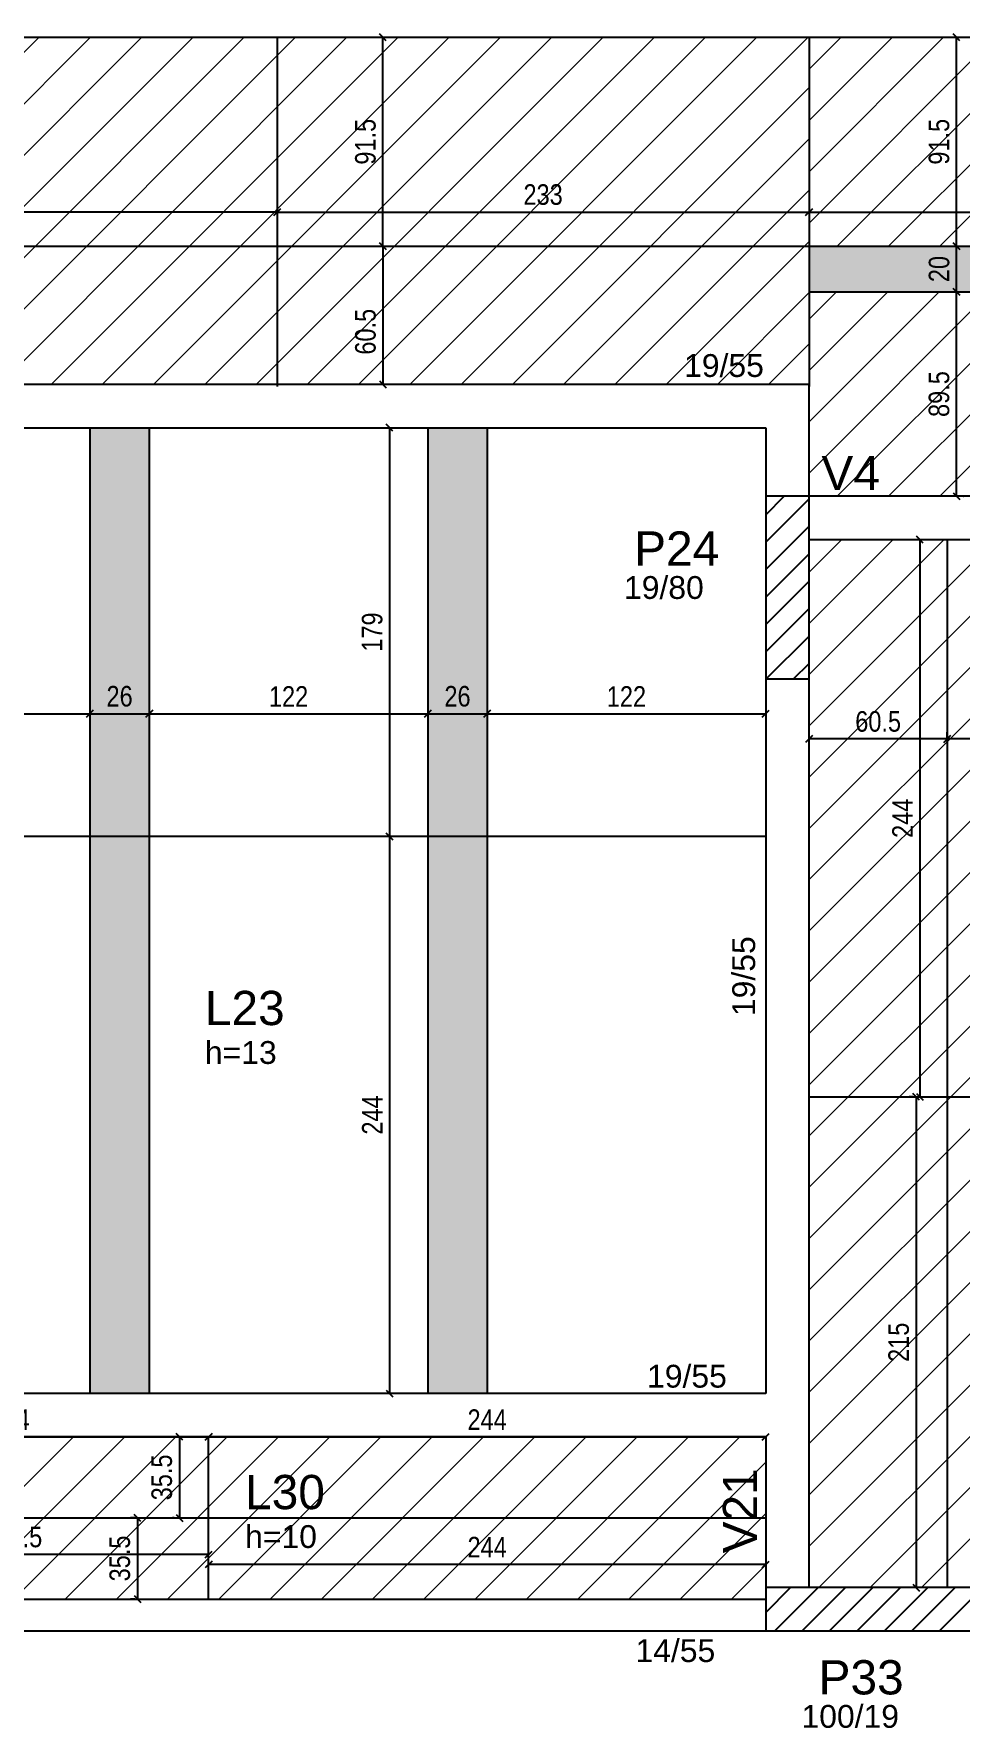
# Model space of a CAD drawing. Header units: millimetres. Extents: x 3565 to 7170, y 1537 to 2867.
# Drawn here: x 5917 to 6323, y 1539 to 2281 of the extents above; entities that cross this region are included whole.
import ezdxf

# ---------------------------------------------------------------- set-up
doc = ezdxf.new("R2010")
doc.units = ezdxf.units.MM
for name, color, linetype in [('3', 3, 'Continuous'), ('4', 4, 'Continuous'), ('7', 7, 'Continuous'), ('9', 9, 'Continuous'), ('Painéis', 200, 'Continuous')]:
    doc.layers.add(name, color=color, linetype=linetype)
doc.layers.add('Hachura', color=251, linetype='Continuous', lineweight=9)
doc.layers.add('REAPROVEITAMENTO', color=251, linetype='Continuous', lineweight=9)
doc.styles.add('COTA TECNICA-50', font='techl___.ttf', dxfattribs={"height": 9})
doc.styles.get("Standard").update_dxf_attribs({"font": 'arial.ttf'})
doc.dimstyles.new('COTA PAINEL-50', dxfattribs={"dimtxt": 9, "dimasz": 3, "dimexe": 3, "dimexo": 3, "dimgap": 3, "dimtad": 1, "dimdec": 1, "dimzin": 12, "dimdsep": 46, "dimtxsty": 'COTA TECNICA-50', "dimblk1": 'OBLIQUE', "dimblk2": 'OBLIQUE', "dimsah": 1, "dimcen": 0.9, "dimclrd": 4, "dimclre": 4, "dimclrt": 240, "dimadec": 1, "dimazin": 3, "dimtfac": 1, "dimtdec": 1, "dimtmove": 0, "dimatfit": 3, "dimfxl": 1, "dimtolj": 1, "dimtzin": 12, "dimarcsym": 0})

# ---------------------------------------------------------------- blocks, each defined once
blk = doc.blocks.new('_Oblique')
at = {"color": 0, "linetype": 'ByBlock', "lineweight": -2}
blk.add_line((-0.5, -0.5), (0.5, 0.5), dxfattribs=at)
blk = doc.blocks.new('*D626')
at = {"layer": 'Defpoints', "color": 0, "transparency": 16777216}
for p in [(6317.04, 1972.68), (6317.04, 1968.54), (6385.54, 1973.52)]:
    blk.add_point(p, dxfattribs=at)
at = {"layer": 'Painéis', "color": 4, "lineweight": -2, "transparency": 16777216}
for p, q in [((6317.04, 1971.54), (6317.04, 1975.68)), ((6385.54, 1972.68), (6317.04, 1972.68)), ((6385.54, 1970.52), (6385.54, 1969.68))]:
    blk.add_line(p, q, dxfattribs=at)
at = {"layer": 'Painéis', "color": 4, "lineweight": -2, "transparency": 16777216, "xscale": 3, "yscale": 3, "zscale": 3, "rotation": 180}
blk.add_blockref('_Oblique', (6317.04, 1972.68), dxfattribs=at)
at = {"layer": 'Painéis', "color": 4, "lineweight": -2, "transparency": 16777216, "xscale": 3, "yscale": 3, "zscale": 3}
blk.add_blockref('_Oblique', (6385.54, 1972.68), dxfattribs=at)
at = {"layer": 'Painéis', "color": 240, "transparency": 16777216, "insert": (6351.29, 1980.3), "char_height": 9, "attachment_point": 5, "style": 'COTA TECNICA-50'}
blk.add_mtext('\\A1;68.5', dxfattribs=at)
blk = doc.blocks.new('*D450')
at = {"layer": 'Defpoints', "color": 0, "transparency": 16777216}
for p in [(6256.54, 1972.68), (6256.54, 1972.68), (6317.04, 1972.68)]:
    blk.add_point(p, dxfattribs=at)
at = {"layer": 'Painéis', "color": 4, "lineweight": -2, "transparency": 16777216}
blk.add_line((6317.04, 1972.68), (6256.54, 1972.68), dxfattribs=at)
at = {"layer": 'Painéis', "color": 4, "lineweight": -2, "transparency": 16777216, "xscale": 3, "yscale": 3, "zscale": 3, "rotation": 180}
blk.add_blockref('_Oblique', (6256.54, 1972.68), dxfattribs=at)
at = {"layer": 'Painéis', "color": 4, "lineweight": -2, "transparency": 16777216, "xscale": 3, "yscale": 3, "zscale": 3}
blk.add_blockref('_Oblique', (6317.04, 1972.68), dxfattribs=at)
at = {"layer": 'Painéis', "color": 240, "transparency": 16777216, "insert": (6286.79, 1980.28), "char_height": 9, "attachment_point": 5, "style": 'COTA TECNICA-50'}
blk.add_mtext('\\A1;60.5', dxfattribs=at)
blk = doc.blocks.new('*D627')
at = {"layer": 'Defpoints', "color": 0, "transparency": 16777216}
for p in [(6305.03, 2059.92), (6305.03, 1815.92), (6305.03, 1815.92)]:
    blk.add_point(p, dxfattribs=at)
at = {"layer": 'Painéis', "color": 4, "lineweight": -2, "transparency": 16777216}
blk.add_line((6305.03, 2059.92), (6305.03, 1815.92), dxfattribs=at)
at = {"layer": 'Painéis', "color": 4, "lineweight": -2, "transparency": 16777216, "xscale": 3, "yscale": 3, "zscale": 3}
for p, rotation in [((6305.03, 2059.92), 90), ((6305.03, 1815.92), 270)]:
    blk.add_blockref('_Oblique', p, dxfattribs=dict(at, rotation=rotation))
at = {"layer": 'Painéis', "color": 240, "transparency": 16777216, "insert": (6297.46, 1937.92), "char_height": 9, "attachment_point": 5, "rotation": 90, "style": 'COTA TECNICA-50'}
blk.add_mtext('\\A1;244', dxfattribs=at)
blk = doc.blocks.new('*D451')
at = {"layer": 'Defpoints', "color": 0, "transparency": 16777216}
for p in [(6305.03, 1815.92), (6303.41, 1600.92), (6303.41, 1600.92)]:
    blk.add_point(p, dxfattribs=at)
at = {"layer": 'Painéis', "color": 4, "lineweight": -2, "transparency": 16777216}
for p, q in [((6302.03, 1815.92), (6300.41, 1815.92)), ((6303.41, 1815.92), (6303.41, 1600.92))]:
    blk.add_line(p, q, dxfattribs=at)
at = {"layer": 'Painéis', "color": 4, "lineweight": -2, "transparency": 16777216, "xscale": 3, "yscale": 3, "zscale": 3}
for p, rotation in [((6303.41, 1815.92), 90), ((6303.41, 1600.92), 270)]:
    blk.add_blockref('_Oblique', p, dxfattribs=dict(at, rotation=rotation))
at = {"layer": 'Painéis', "color": 240, "transparency": 16777216, "insert": (6295.81, 1708.42), "char_height": 9, "attachment_point": 5, "rotation": 90, "style": 'COTA TECNICA-50'}
blk.add_mtext('\\A1;215', dxfattribs=at)
blk = doc.blocks.new('*D453')
at = {"layer": 'Defpoints', "color": 0, "transparency": 16777216}
for p in [(6069.87, 2279.98), (6069.87, 2279.98), (6069.87, 2188.48)]:
    blk.add_point(p, dxfattribs=at)
at = {"layer": 'Painéis', "color": 4, "lineweight": -2, "transparency": 16777216}
blk.add_line((6069.87, 2188.48), (6069.87, 2279.98), dxfattribs=at)
at = {"layer": 'Painéis', "color": 4, "lineweight": -2, "transparency": 16777216, "xscale": 3, "yscale": 3, "zscale": 3}
for p, rotation in [((6069.87, 2279.98), 90), ((6069.87, 2188.48), 270)]:
    blk.add_blockref('_Oblique', p, dxfattribs=dict(at, rotation=rotation))
at = {"layer": 'Painéis', "color": 240, "transparency": 16777216, "insert": (6062.25, 2234.23), "char_height": 9, "attachment_point": 5, "rotation": 90, "style": 'COTA TECNICA-50'}
blk.add_mtext('\\A1;91.5', dxfattribs=at)
blk = doc.blocks.new('*D454')
at = {"layer": 'Defpoints', "color": 0, "transparency": 16777216}
for p in [(5779.54, 2203.36), (5779.54, 2203.36), (6023.54, 2203.36)]:
    blk.add_point(p, dxfattribs=at)
at = {"layer": 'Painéis', "color": 4, "lineweight": -2, "transparency": 16777216}
blk.add_line((6023.54, 2203.36), (5779.54, 2203.36), dxfattribs=at)
at = {"layer": 'Painéis', "color": 4, "lineweight": -2, "transparency": 16777216, "xscale": 3, "yscale": 3, "zscale": 3, "rotation": 180}
blk.add_blockref('_Oblique', (5779.54, 2203.36), dxfattribs=at)
at = {"layer": 'Painéis', "color": 4, "lineweight": -2, "transparency": 16777216, "xscale": 3, "yscale": 3, "zscale": 3}
blk.add_blockref('_Oblique', (6023.54, 2203.36), dxfattribs=at)
at = {"layer": 'Painéis', "color": 240, "transparency": 16777216, "insert": (5901.54, 2210.92), "char_height": 9, "attachment_point": 5, "style": 'COTA TECNICA-50'}
blk.add_mtext('\\A1;244', dxfattribs=at)
blk = doc.blocks.new('*D456')
at = {"layer": 'Defpoints', "color": 0, "transparency": 16777216}
for p in [(6023.54, 2203.36), (6256.54, 2203.36), (6256.54, 2203.36)]:
    blk.add_point(p, dxfattribs=at)
at = {"layer": 'Painéis', "color": 4, "lineweight": -2, "transparency": 16777216}
blk.add_line((6023.54, 2203.36), (6256.54, 2203.36), dxfattribs=at)
at = {"layer": 'Painéis', "color": 4, "lineweight": -2, "transparency": 16777216, "xscale": 3, "yscale": 3, "zscale": 3, "rotation": 180}
blk.add_blockref('_Oblique', (6023.54, 2203.36), dxfattribs=at)
at = {"layer": 'Painéis', "color": 4, "lineweight": -2, "transparency": 16777216, "xscale": 3, "yscale": 3, "zscale": 3}
blk.add_blockref('_Oblique', (6256.54, 2203.36), dxfattribs=at)
at = {"layer": 'Painéis', "color": 240, "transparency": 16777216, "insert": (6140.04, 2211.05), "char_height": 9, "attachment_point": 5, "style": 'COTA TECNICA-50'}
blk.add_mtext('\\A1;233', dxfattribs=at)
blk = doc.blocks.new('*D457')
at = {"layer": 'Defpoints', "color": 0, "transparency": 16777216}
for p in [(6069.87, 2188.48), (6069.87, 2127.98), (6069.87, 2127.98)]:
    blk.add_point(p, dxfattribs=at)
at = {"layer": 'Painéis', "color": 4, "lineweight": -2, "transparency": 16777216}
blk.add_line((6069.87, 2188.48), (6069.87, 2127.98), dxfattribs=at)
at = {"layer": 'Painéis', "color": 4, "lineweight": -2, "transparency": 16777216, "xscale": 3, "yscale": 3, "zscale": 3}
for p, rotation in [((6069.87, 2188.48), 90), ((6069.87, 2127.98), 270)]:
    blk.add_blockref('_Oblique', p, dxfattribs=dict(at, rotation=rotation))
at = {"layer": 'Painéis', "color": 240, "transparency": 16777216, "insert": (6062.27, 2151.02), "char_height": 9, "attachment_point": 5, "rotation": 90, "style": 'COTA TECNICA-50'}
blk.add_mtext('\\A1;60.5', dxfattribs=at)
blk = doc.blocks.new('*D631')
at = {"layer": 'Defpoints', "color": 0, "transparency": 16777216}
for p in [(6321.04, 2168.48), (6321.1, 2168.48), (6321.04, 2078.98)]:
    blk.add_point(p, dxfattribs=at)
at = {"layer": 'Painéis', "color": 4, "lineweight": -2, "transparency": 16777216}
for p, q in [((6321.1, 2078.98), (6321.1, 2168.48)), ((6324.04, 2168.48), (6324.1, 2168.48)), ((6324.04, 2078.98), (6324.1, 2078.98))]:
    blk.add_line(p, q, dxfattribs=at)
at = {"layer": 'Painéis', "color": 4, "lineweight": -2, "transparency": 16777216, "xscale": 3, "yscale": 3, "zscale": 3}
for p, rotation in [((6321.1, 2168.48), 90), ((6321.1, 2078.98), 270)]:
    blk.add_blockref('_Oblique', p, dxfattribs=dict(at, rotation=rotation))
at = {"layer": 'Painéis', "color": 240, "transparency": 16777216, "insert": (6313.48, 2123.73), "char_height": 9, "attachment_point": 5, "rotation": 90, "style": 'COTA TECNICA-50'}
blk.add_mtext('\\A1;89.5', dxfattribs=at)
blk = doc.blocks.new('*D632')
at = {"layer": 'Defpoints', "color": 0, "transparency": 16777216}
for p in [(6321.1, 2188.48), (6321.1, 2188.48), (6321.1, 2168.48)]:
    blk.add_point(p, dxfattribs=at)
at = {"layer": 'Painéis', "color": 4, "lineweight": -2, "transparency": 16777216}
blk.add_line((6321.1, 2168.48), (6321.1, 2188.48), dxfattribs=at)
at = {"layer": 'Painéis', "color": 4, "lineweight": -2, "transparency": 16777216, "xscale": 3, "yscale": 3, "zscale": 3}
for p, rotation in [((6321.1, 2188.48), 90), ((6321.1, 2168.48), 270)]:
    blk.add_blockref('_Oblique', p, dxfattribs=dict(at, rotation=rotation))
at = {"layer": 'Painéis', "color": 240, "transparency": 16777216, "insert": (6313.51, 2178.48), "char_height": 9, "attachment_point": 5, "rotation": 90, "style": 'COTA TECNICA-50'}
blk.add_mtext('\\A1;20', dxfattribs=at)
blk = doc.blocks.new('*D469')
at = {"layer": 'Defpoints', "color": 0, "transparency": 16777216}
for p in [(6321.1, 2279.98), (6321.1, 2279.98), (6321.1, 2188.48)]:
    blk.add_point(p, dxfattribs=at)
at = {"layer": 'Painéis', "color": 4, "lineweight": -2, "transparency": 16777216}
blk.add_line((6321.1, 2188.48), (6321.1, 2279.98), dxfattribs=at)
at = {"layer": 'Painéis', "color": 4, "lineweight": -2, "transparency": 16777216, "xscale": 3, "yscale": 3, "zscale": 3}
for p, rotation in [((6321.1, 2279.98), 90), ((6321.1, 2188.48), 270)]:
    blk.add_blockref('_Oblique', p, dxfattribs=dict(at, rotation=rotation))
at = {"layer": 'Painéis', "color": 240, "transparency": 16777216, "insert": (6313.48, 2234.23), "char_height": 9, "attachment_point": 5, "rotation": 90, "style": 'COTA TECNICA-50'}
blk.add_mtext('\\A1;91.5', dxfattribs=at)
blk = doc.blocks.new('*D633')
at = {"layer": 'Defpoints', "color": 0, "transparency": 16777216}
for p in [(6256.54, 2203.36), (6500.54, 2203.36), (6500.54, 2203.36)]:
    blk.add_point(p, dxfattribs=at)
at = {"layer": 'Painéis', "color": 4, "lineweight": -2, "transparency": 16777216}
blk.add_line((6256.54, 2203.36), (6500.54, 2203.36), dxfattribs=at)
at = {"layer": 'Painéis', "color": 4, "lineweight": -2, "transparency": 16777216, "xscale": 3, "yscale": 3, "zscale": 3, "rotation": 180}
blk.add_blockref('_Oblique', (6256.54, 2203.36), dxfattribs=at)
at = {"layer": 'Painéis', "color": 4, "lineweight": -2, "transparency": 16777216, "xscale": 3, "yscale": 3, "zscale": 3}
blk.add_blockref('_Oblique', (6500.54, 2203.36), dxfattribs=at)
at = {"layer": 'Painéis', "color": 240, "transparency": 16777216, "insert": (6378.54, 2210.92), "char_height": 9, "attachment_point": 5, "style": 'COTA TECNICA-50'}
blk.add_mtext('\\A1;244', dxfattribs=at)
blk = doc.blocks.new('*D557')
at = {"layer": 'Defpoints', "color": 0, "transparency": 16777216}
for p in [(5819.54, 1983.73), (5941.55, 1983.73), (5941.55, 1983.73)]:
    blk.add_point(p, dxfattribs=at)
at = {"layer": 'Painéis', "color": 4, "lineweight": -2, "transparency": 16777216}
blk.add_line((5819.54, 1983.73), (5941.55, 1983.73), dxfattribs=at)
at = {"layer": 'Painéis', "color": 4, "lineweight": -2, "transparency": 16777216, "xscale": 3, "yscale": 3, "zscale": 3, "rotation": 180}
blk.add_blockref('_Oblique', (5819.54, 1983.73), dxfattribs=at)
at = {"layer": 'Painéis', "color": 4, "lineweight": -2, "transparency": 16777216, "xscale": 3, "yscale": 3, "zscale": 3}
blk.add_blockref('_Oblique', (5941.55, 1983.73), dxfattribs=at)
at = {"layer": 'Painéis', "color": 240, "transparency": 16777216, "insert": (5880.54, 1991.28), "char_height": 9, "attachment_point": 5, "style": 'COTA TECNICA-50'}
blk.add_mtext('\\A1;122', dxfattribs=at)
blk = doc.blocks.new('*D558')
at = {"layer": 'Defpoints', "color": 0, "transparency": 16777216}
for p in [(5941.55, 1983.73), (5967.55, 1983.73), (5967.55, 1983.73)]:
    blk.add_point(p, dxfattribs=at)
at = {"layer": 'Painéis', "color": 4, "lineweight": -2, "transparency": 16777216}
blk.add_line((5941.55, 1983.73), (5967.55, 1983.73), dxfattribs=at)
at = {"layer": 'Painéis', "color": 4, "lineweight": -2, "transparency": 16777216, "xscale": 3, "yscale": 3, "zscale": 3, "rotation": 180}
blk.add_blockref('_Oblique', (5941.55, 1983.73), dxfattribs=at)
at = {"layer": 'Painéis', "color": 4, "lineweight": -2, "transparency": 16777216, "xscale": 3, "yscale": 3, "zscale": 3}
blk.add_blockref('_Oblique', (5967.55, 1983.73), dxfattribs=at)
at = {"layer": 'Painéis', "color": 240, "transparency": 16777216, "insert": (5954.55, 1991.32), "char_height": 9, "attachment_point": 5, "style": 'COTA TECNICA-50'}
blk.add_mtext('\\A1;26', dxfattribs=at)
blk = doc.blocks.new('*D559')
at = {"layer": 'Defpoints', "color": 0, "transparency": 16777216}
for p in [(5967.55, 1983.73), (6089.55, 1983.73), (6089.55, 1983.73)]:
    blk.add_point(p, dxfattribs=at)
at = {"layer": 'Painéis', "color": 4, "lineweight": -2, "transparency": 16777216}
blk.add_line((5967.55, 1983.73), (6089.55, 1983.73), dxfattribs=at)
at = {"layer": 'Painéis', "color": 4, "lineweight": -2, "transparency": 16777216, "xscale": 3, "yscale": 3, "zscale": 3, "rotation": 180}
blk.add_blockref('_Oblique', (5967.55, 1983.73), dxfattribs=at)
at = {"layer": 'Painéis', "color": 4, "lineweight": -2, "transparency": 16777216, "xscale": 3, "yscale": 3, "zscale": 3}
blk.add_blockref('_Oblique', (6089.55, 1983.73), dxfattribs=at)
at = {"layer": 'Painéis', "color": 240, "transparency": 16777216, "insert": (6028.55, 1991.28), "char_height": 9, "attachment_point": 5, "style": 'COTA TECNICA-50'}
blk.add_mtext('\\A1;122', dxfattribs=at)
blk = doc.blocks.new('*D560')
at = {"layer": 'Defpoints', "color": 0, "transparency": 16777216}
for p in [(6089.55, 1983.73), (6115.55, 1983.73), (6115.55, 1983.73)]:
    blk.add_point(p, dxfattribs=at)
at = {"layer": 'Painéis', "color": 4, "lineweight": -2, "transparency": 16777216}
blk.add_line((6089.55, 1983.73), (6115.55, 1983.73), dxfattribs=at)
at = {"layer": 'Painéis', "color": 4, "lineweight": -2, "transparency": 16777216, "xscale": 3, "yscale": 3, "zscale": 3, "rotation": 180}
blk.add_blockref('_Oblique', (6089.55, 1983.73), dxfattribs=at)
at = {"layer": 'Painéis', "color": 4, "lineweight": -2, "transparency": 16777216, "xscale": 3, "yscale": 3, "zscale": 3}
blk.add_blockref('_Oblique', (6115.55, 1983.73), dxfattribs=at)
at = {"layer": 'Painéis', "color": 240, "transparency": 16777216, "insert": (6102.55, 1991.32), "char_height": 9, "attachment_point": 5, "style": 'COTA TECNICA-50'}
blk.add_mtext('\\A1;26', dxfattribs=at)
blk = doc.blocks.new('*D561')
at = {"layer": 'Defpoints', "color": 0, "transparency": 16777216}
for p in [(6115.55, 1983.73), (6237.54, 1983.73), (6237.54, 1983.73)]:
    blk.add_point(p, dxfattribs=at)
at = {"layer": 'Painéis', "color": 4, "lineweight": -2, "transparency": 16777216}
blk.add_line((6115.55, 1983.73), (6237.54, 1983.73), dxfattribs=at)
at = {"layer": 'Painéis', "color": 4, "lineweight": -2, "transparency": 16777216, "xscale": 3, "yscale": 3, "zscale": 3, "rotation": 180}
blk.add_blockref('_Oblique', (6115.55, 1983.73), dxfattribs=at)
at = {"layer": 'Painéis', "color": 4, "lineweight": -2, "transparency": 16777216, "xscale": 3, "yscale": 3, "zscale": 3}
blk.add_blockref('_Oblique', (6237.54, 1983.73), dxfattribs=at)
at = {"layer": 'Painéis', "color": 240, "transparency": 16777216, "insert": (6176.54, 1991.28), "char_height": 9, "attachment_point": 5, "style": 'COTA TECNICA-50'}
blk.add_mtext('\\A1;122', dxfattribs=at)
blk = doc.blocks.new('*D562')
at = {"layer": 'Defpoints', "color": 0, "transparency": 16777216}
for p in [(6072.8, 2108.98), (6072.8, 1929.98), (6072.8, 1929.98)]:
    blk.add_point(p, dxfattribs=at)
at = {"layer": 'Painéis', "color": 4, "lineweight": -2, "transparency": 16777216}
blk.add_line((6072.8, 2108.98), (6072.8, 1929.98), dxfattribs=at)
at = {"layer": 'Painéis', "color": 4, "lineweight": -2, "transparency": 16777216, "xscale": 3, "yscale": 3, "zscale": 3}
for p, rotation in [((6072.8, 2108.98), 90), ((6072.8, 1929.98), 270)]:
    blk.add_blockref('_Oblique', p, dxfattribs=dict(at, rotation=rotation))
at = {"layer": 'Painéis', "color": 240, "transparency": 16777216, "insert": (6065.21, 2019.48), "char_height": 9, "attachment_point": 5, "rotation": 90, "style": 'COTA TECNICA-50'}
blk.add_mtext('\\A1;179', dxfattribs=at)
blk = doc.blocks.new('*D563')
at = {"layer": 'Defpoints', "color": 0, "transparency": 16777216}
for p in [(6072.8, 1929.98), (6072.8, 1685.98), (6072.8, 1685.98)]:
    blk.add_point(p, dxfattribs=at)
at = {"layer": 'Painéis', "color": 4, "lineweight": -2, "transparency": 16777216}
blk.add_line((6072.8, 1929.98), (6072.8, 1685.98), dxfattribs=at)
at = {"layer": 'Painéis', "color": 4, "lineweight": -2, "transparency": 16777216, "xscale": 3, "yscale": 3, "zscale": 3}
for p, rotation in [((6072.8, 1929.98), 90), ((6072.8, 1685.98), 270)]:
    blk.add_blockref('_Oblique', p, dxfattribs=dict(at, rotation=rotation))
at = {"layer": 'Painéis', "color": 240, "transparency": 16777216, "insert": (6065.23, 1807.98), "char_height": 9, "attachment_point": 5, "rotation": 90, "style": 'COTA TECNICA-50'}
blk.add_mtext('\\A1;244', dxfattribs=at)
blk = doc.blocks.new('*D620')
at = {"layer": 'Defpoints', "color": 0, "transparency": 16777216}
for p in [(5993.54, 1611.13), (5993.54, 1611.13), (6237.54, 1611.13)]:
    blk.add_point(p, dxfattribs=at)
at = {"layer": 'Painéis', "color": 4, "lineweight": -2, "transparency": 16777216}
blk.add_line((6237.54, 1611.13), (5993.54, 1611.13), dxfattribs=at)
at = {"layer": 'Painéis', "color": 4, "lineweight": -2, "transparency": 16777216, "xscale": 3, "yscale": 3, "zscale": 3, "rotation": 180}
blk.add_blockref('_Oblique', (5993.54, 1611.13), dxfattribs=at)
at = {"layer": 'Painéis', "color": 4, "lineweight": -2, "transparency": 16777216, "xscale": 3, "yscale": 3, "zscale": 3}
blk.add_blockref('_Oblique', (6237.54, 1611.13), dxfattribs=at)
at = {"layer": 'Painéis', "color": 240, "transparency": 16777216, "insert": (6115.54, 1618.7), "char_height": 9, "attachment_point": 5, "style": 'COTA TECNICA-50'}
blk.add_mtext('\\A1;244', dxfattribs=at)
blk = doc.blocks.new('*D621')
at = {"layer": 'Defpoints', "color": 0, "transparency": 16777216}
for p in [(5822.04, 1615.5), (5822.04, 1615.5), (5993.54, 1615.5)]:
    blk.add_point(p, dxfattribs=at)
at = {"layer": 'Painéis', "color": 4, "lineweight": -2, "transparency": 16777216}
blk.add_line((5993.54, 1615.5), (5822.04, 1615.5), dxfattribs=at)
at = {"layer": 'Painéis', "color": 4, "lineweight": -2, "transparency": 16777216, "xscale": 3, "yscale": 3, "zscale": 3, "rotation": 180}
blk.add_blockref('_Oblique', (5822.04, 1615.5), dxfattribs=at)
at = {"layer": 'Painéis', "color": 4, "lineweight": -2, "transparency": 16777216, "xscale": 3, "yscale": 3, "zscale": 3}
blk.add_blockref('_Oblique', (5993.54, 1615.5), dxfattribs=at)
at = {"layer": 'Painéis', "color": 240, "transparency": 16777216, "insert": (5907.79, 1623.09), "char_height": 9, "attachment_point": 5, "style": 'COTA TECNICA-50'}
blk.add_mtext('\\A1;171.5', dxfattribs=at)
blk = doc.blocks.new('*D622')
at = {"layer": 'Defpoints', "color": 0, "transparency": 16777216}
for p in [(5981.51, 1666.98), (5980.76, 1631.48), (5981.51, 1631.48)]:
    blk.add_point(p, dxfattribs=at)
at = {"layer": 'Painéis', "color": 4, "lineweight": -2, "transparency": 16777216}
for p, q in [((5978.51, 1666.98), (5977.76, 1666.98)), ((5980.76, 1666.98), (5980.76, 1631.48)), ((5978.51, 1631.48), (5977.76, 1631.48))]:
    blk.add_line(p, q, dxfattribs=at)
at = {"layer": 'Painéis', "color": 4, "lineweight": -2, "transparency": 16777216, "xscale": 3, "yscale": 3, "zscale": 3}
for p, rotation in [((5980.76, 1666.98), 90), ((5980.76, 1631.48), 270)]:
    blk.add_blockref('_Oblique', p, dxfattribs=dict(at, rotation=rotation))
at = {"layer": 'Painéis', "color": 240, "transparency": 16777216, "insert": (5973.06, 1649.23), "char_height": 9, "attachment_point": 5, "rotation": 90, "style": 'COTA TECNICA-50'}
blk.add_mtext('\\A1;35.5', dxfattribs=at)
blk = doc.blocks.new('*D623')
at = {"layer": 'Defpoints', "color": 0, "transparency": 16777216}
for p in [(5964.27, 1631.48), (5962.38, 1595.98), (5964.27, 1595.98)]:
    blk.add_point(p, dxfattribs=at)
at = {"layer": 'Painéis', "color": 4, "lineweight": -2, "transparency": 16777216}
for p, q in [((5961.27, 1631.48), (5959.38, 1631.48)), ((5962.38, 1631.48), (5962.38, 1595.98)), ((5961.27, 1595.98), (5959.38, 1595.98))]:
    blk.add_line(p, q, dxfattribs=at)
at = {"layer": 'Painéis', "color": 4, "lineweight": -2, "transparency": 16777216, "xscale": 3, "yscale": 3, "zscale": 3}
for p, rotation in [((5962.38, 1631.48), 90), ((5962.38, 1595.98), 270)]:
    blk.add_blockref('_Oblique', p, dxfattribs=dict(at, rotation=rotation))
at = {"layer": 'Painéis', "color": 240, "transparency": 16777216, "insert": (5954.68, 1613.73), "char_height": 9, "attachment_point": 5, "rotation": 90, "style": 'COTA TECNICA-50'}
blk.add_mtext('\\A1;35.5', dxfattribs=at)
blk = doc.blocks.new('*D670')
at = {"layer": 'Defpoints', "color": 0, "transparency": 16777216}
for p in [(5993.54, 1666.98), (5993.54, 1666.98), (6237.54, 1666.98)]:
    blk.add_point(p, dxfattribs=at)
at = {"layer": 'Painéis', "color": 4, "lineweight": -2, "transparency": 16777216}
blk.add_line((6237.54, 1666.98), (5993.54, 1666.98), dxfattribs=at)
at = {"layer": 'Painéis', "color": 4, "lineweight": -2, "transparency": 16777216, "xscale": 3, "yscale": 3, "zscale": 3, "rotation": 180}
blk.add_blockref('_Oblique', (5993.54, 1666.98), dxfattribs=at)
at = {"layer": 'Painéis', "color": 4, "lineweight": -2, "transparency": 16777216, "xscale": 3, "yscale": 3, "zscale": 3}
blk.add_blockref('_Oblique', (6237.54, 1666.98), dxfattribs=at)
at = {"layer": 'Painéis', "color": 240, "transparency": 16777216, "insert": (6115.54, 1674.54), "char_height": 9, "attachment_point": 5, "style": 'COTA TECNICA-50'}
blk.add_mtext('\\A1;244', dxfattribs=at)
blk = doc.blocks.new('*D624')
at = {"layer": 'Defpoints', "color": 0, "transparency": 16777216}
for p in [(5819.54, 1666.98), (5819.54, 1666.98), (5993.54, 1666.98)]:
    blk.add_point(p, dxfattribs=at)
at = {"layer": 'Painéis', "color": 4, "lineweight": -2, "transparency": 16777216}
blk.add_line((5993.54, 1666.98), (5819.54, 1666.98), dxfattribs=at)
at = {"layer": 'Painéis', "color": 4, "lineweight": -2, "transparency": 16777216, "xscale": 3, "yscale": 3, "zscale": 3, "rotation": 180}
blk.add_blockref('_Oblique', (5819.54, 1666.98), dxfattribs=at)
at = {"layer": 'Painéis', "color": 4, "lineweight": -2, "transparency": 16777216, "xscale": 3, "yscale": 3, "zscale": 3}
blk.add_blockref('_Oblique', (5993.54, 1666.98), dxfattribs=at)
at = {"layer": 'Painéis', "color": 240, "transparency": 16777216, "insert": (5906.54, 1674.54), "char_height": 9, "attachment_point": 5, "style": 'COTA TECNICA-50'}
blk.add_mtext('\\A1;174', dxfattribs=at)

msp = doc.modelspace()

# ---------------------------------------------------------------- hatches: boundary and pattern name
at = {"layer": 'Hachura', "linetype": 'ByBlock'}
h = msp.add_hatch(color=256, dxfattribs=at)
h.dxf.hatch_style = 1
h.paths.add_polyline_path([(6982.54, 2168.48), (6982.54, 2188.48), (6256.54, 2188.48), (6256.54, 2168.48)])
h = msp.add_hatch(color=256, dxfattribs=at)
h.dxf.hatch_style = 1
h.paths.add_polyline_path([(5941.55, 1685.98), (5967.55, 1685.98), (5967.55, 2108.98), (5941.55, 2108.98)])
h = msp.add_hatch(color=256, dxfattribs=at)
h.dxf.hatch_style = 1
h.paths.add_polyline_path([(6089.55, 1685.98), (6115.55, 1685.98), (6115.55, 2108.98), (6089.55, 2108.98)])
at = {"layer": 'REAPROVEITAMENTO', "linetype": 'ByBlock'}
h = msp.add_hatch(dxfattribs=at)
h.set_pattern_fill('ANSI31', color=256, scale=5, style=2)
h.set_pattern_definition([(45, (-139.968, -7.641), (-11.22532, 11.22532), [])])
h.paths.add_polyline_path([(4896.04, 2279.98), (4896.04, 2127.98), (6256.54, 2127.98), (6256.54, 2279.98)])
h = msp.add_hatch(dxfattribs=at)
h.set_pattern_fill('ANSI31', color=256, scale=5, style=2)
h.set_pattern_definition([(45, (586.032, 52.859), (-11.22532, 11.22532), [])])
h.paths.add_polyline_path([(6982.54, 2188.48), (6982.54, 2279.98), (6256.54, 2279.98), (6256.54, 2188.48)])
h = msp.add_hatch(dxfattribs=at)
h.set_pattern_fill('ANSI31', color=256, scale=5, style=2)
h.set_pattern_definition([(45, (586.032, -56.641), (-11.22532, 11.22532), [])])
h.paths.add_polyline_path([(6256.54, 2078.98), (6982.54, 2078.98), (6982.54, 2168.48), (6256.54, 2168.48)])
h = msp.add_hatch(dxfattribs=at)
h.set_pattern_fill('ANSI31', color=256, scale=5, style=2)
h.set_pattern_definition([(45, (-17.968, -165.194), (-11.22532, 11.22532), [])])
h.paths.add_polyline_path([(6385.54, 2059.92), (6256.54, 2059.92), (6256.54, 1600.92), (6385.54, 1600.92)])
h = msp.add_hatch(dxfattribs=at)
h.set_pattern_fill('ANSI31', color=256, scale=5, style=2)
h.set_pattern_definition([(45, (-597.218, -509.141), (-11.22532, 11.22532), [])])
h.paths.add_polyline_path([(6237.54, 1595.98), (6237.54, 1666.98), (5822.04, 1666.98), (5822.04, 1595.98)])

# ---------------------------------------------------------------- linework, layer by layer
at = {"layer": '3', "linetype": 'Continuous'}
for p, q in [((6237.54, 2070.88), (6245.64, 2078.98)), ((6237.54, 2058.86), (6256.54, 2077.86)), ((6237.54, 2046.84), (6256.54, 2065.84)), ((6237.54, 2034.82), (6256.54, 2053.82)), ((6237.54, 2022.8), (6256.54, 2041.8)), ((6237.54, 2010.78), (6256.54, 2029.78)), ((6237.76, 1998.98), (6256.54, 2017.76)), ((6249.78, 1998.98), (6256.54, 2005.74)), ((5822.04, 1595.98), (6237.54, 1595.98)), ((6237.54, 1590.05), (6248.47, 1600.98)), ((6241.49, 1581.98), (6260.49, 1600.98)), ((6253.51, 1581.98), (6272.51, 1600.98)), ((6265.53, 1581.98), (6284.53, 1600.98)), ((6277.55, 1581.98), (6296.55, 1600.98)), ((6289.57, 1581.98), (6308.57, 1600.98)), ((6301.59, 1581.98), (6320.59, 1600.98)), ((6313.61, 1581.98), (6332.61, 1600.98)), ((5822.04, 1581.98), (6237.54, 1581.98))]:
    msp.add_line(p, q, dxfattribs=at)
for points in [[(5810.04, 2279.98), (6247.04, 2279.98)], [(6247.04, 2279.98), (6624.04, 2279.98)], [(6256.54, 2127.98), (5810.04, 2127.98)], [(6256.54, 2078.98), (6256.54, 2127.98)], [(5819.54, 2108.98), (6237.54, 2108.98)], [(6237.54, 2108.98), (6237.54, 2078.98)], [(6385.54, 2078.98), (6256.54, 2078.98)], [(6256.54, 2059.98), (6385.54, 2059.98)], [(6237.54, 1998.98), (6237.54, 1685.98)], [(6256.54, 1676.48), (6256.54, 1998.98)], [(6237.54, 1685.98), (5819.54, 1685.98)], [(6256.54, 1600.98), (6256.54, 1676.48)], [(5819.54, 1666.98), (6237.54, 1666.98)], [(6237.54, 1666.98), (6237.54, 1600.98)]]:
    msp.add_lwpolyline(points, dxfattribs=at)
at = {"layer": '7', "linetype": 'Continuous'}
for points in [[(6237.54, 1998.98), (6256.54, 1998.98), (6256.54, 2078.98), (6237.54, 2078.98), (6237.54, 1998.98)], [(6237.54, 1581.98), (6337.54, 1581.98), (6337.54, 1600.98), (6237.54, 1600.98), (6237.54, 1581.98)]]:
    msp.add_lwpolyline(points, dxfattribs=at)
at = {"layer": '9', "linetype": 'Continuous'}
msp.add_solid([(6237.54, 2108.98), (6237.54, 1908.98), (6237.54, 2108.98)], dxfattribs=at)
at = {"layer": 'Painéis'}
for p, q in [((6023.54, 2279.98), (6023.54, 2127.05)), ((6256.54, 2279.98), (6256.54, 2127.05)), ((3843.54, 2188.48), (6982.54, 2188.48)), ((6256.54, 2168.48), (6982.54, 2168.48)), ((5941.55, 2108.98), (5941.55, 1685.98)), ((5967.55, 2108.98), (5967.55, 1685.98)), ((6089.55, 2108.98), (6089.55, 1685.98)), ((6115.55, 2108.98), (6115.55, 1685.98)), ((6317.04, 2059.92), (6317.04, 1600.92)), ((6237.45, 1929.98), (5819.45, 1929.98)), ((6256.54, 1815.92), (6385.54, 1815.92)), ((5993.54, 1595.98), (5993.54, 1666.98)), ((5822.04, 1631.48), (6237.54, 1631.48))]:
    msp.add_line(p, q, dxfattribs=at)

# ---------------------------------------------------------------- texts
at = {"layer": '3', "linetype": 'Continuous'}
for s, p in [('19/55', (6201.79, 2131.22)), ('19/80', (6175.47, 2034)), ('h=13', (5991.9, 1830.34)), ('19/55', (6185.57, 1688.57)), ('h=10', (6009.52, 1618.33)), ('14/55', (6180.49, 1568.38)), ('100/19', (6253.2, 1539.58))]:
    msp.add_text(s, height=10, dxfattribs=at).set_placement(p)
msp.add_text('19/55', height=10, rotation=90, dxfattribs=at).set_placement((6232.9, 1851.29))
at = {"layer": '4', "linetype": 'Continuous'}
for s, p in [('V4', (6261.93, 2081.66)), ('P24', (6179.92, 2048.59)), ('L23', (5991.9, 1847.34)), ('L30', (6009.52, 1635.33)), ('P33', (6260.69, 1554.19))]:
    msp.add_text(s, height=15, dxfattribs=at).set_placement(p)
msp.add_text('V21', height=15, rotation=90, dxfattribs=at).set_placement((6233.79, 1615.98))

# ---------------------------------------------------------------- dimensions: what is measured, and where the dimension line sits
at = {"layer": 'Painéis'}
for base, p1, p2, angle, picture, middle in [((6069.87, 2279.98), (6069.87, 2188.48), (6069.87, 2279.98), 90, '*D453', (6062.25, 2234.23)), ((6321.1, 2279.98), (6321.1, 2188.48), (6321.1, 2279.98), 90, '*D469', (6313.48, 2234.23)), ((6321.1, 2188.48), (6321.1, 2168.48), (6321.1, 2188.48), 90, '*D632', (6313.51, 2178.48)), ((6321.1, 2168.48), (6321.04, 2078.98), (6321.04, 2168.48), 90, '*D631', (6313.48, 2123.73)), ((6072.8, 1929.98), (6072.8, 2108.98), (6072.8, 1929.98), 90, '*D562', (6065.21, 2019.48)), ((6305.03, 1815.92), (6305.03, 2059.92), (6305.03, 1815.92), 90, '*D627', (6297.46, 1937.92)), ((6072.8, 1685.98), (6072.8, 1929.98), (6072.8, 1685.98), 90, '*D563', (6065.23, 1807.98)), ((6303.41, 1600.92), (6305.03, 1815.92), (6303.41, 1600.92), 90, '*D451', (6295.81, 1708.42)), ((5819.54, 1666.98), (5993.54, 1666.98), (5819.54, 1666.98), 180, '*D624', (5906.54, 1674.54)), ((5993.54, 1666.98), (6237.54, 1666.98), (5993.54, 1666.98), 180, '*D670', (6115.54, 1674.54)), ((5980.76, 1631.48), (5981.51, 1666.98), (5981.51, 1631.48), 270, '*D622', (5973.06, 1649.23)), ((5962.38, 1595.98), (5964.27, 1631.48), (5964.27, 1595.98), 270, '*D623', (5954.68, 1613.73))]:
    dim = msp.add_linear_dim(base=base, p1=p1, p2=p2, angle=angle, dimstyle='COTA PAINEL-50', dxfattribs=at)
    dim.commit()
    dim.dimension.update_dxf_attribs({"geometry": picture, "text_midpoint": middle})
for base, p1, p2, picture, middle in [((5779.54, 2203.36), (6023.54, 2203.36), (5779.54, 2203.36), '*D454', (5901.54, 2210.92)), ((6256.54, 2203.36), (6023.54, 2203.36), (6256.54, 2203.36), '*D456', (6140.04, 2211.05)), ((6500.54, 2203.36), (6256.54, 2203.36), (6500.54, 2203.36), '*D633', (6378.54, 2210.92)), ((6256.54, 1972.68), (6317.04, 1972.68), (6256.54, 1972.68), '*D450', (6286.79, 1980.28)), ((6317.04, 1972.68), (6385.54, 1973.52), (6317.04, 1968.54), '*D626', (6351.29, 1980.3)), ((5822.04, 1615.5), (5993.54, 1615.5), (5822.04, 1615.5), '*D621', (5907.79, 1623.09)), ((5993.54, 1611.13), (6237.54, 1611.13), (5993.54, 1611.13), '*D620', (6115.54, 1618.7))]:
    dim = msp.add_linear_dim(base=base, p1=p1, p2=p2, dimstyle='COTA PAINEL-50', dxfattribs=at)
    dim.commit()
    dim.dimension.update_dxf_attribs({"geometry": picture, "text_midpoint": middle})
dim = msp.add_linear_dim(base=(6069.87, 2127.98), p1=(6069.87, 2188.48), p2=(6069.87, 2127.98), angle=90, dimstyle='COTA PAINEL-50', dxfattribs=at)
dim.commit()
dim.dimension.update_dxf_attribs({"geometry": '*D457', "text_midpoint": (6069.87, 2151.02), "dimtype": 160})
for base, p1, p2, picture, middle in [((5941.55, 1983.73), (5819.54, 1983.73), (5941.55, 1983.73), '*D557', (5880.54, 1991.28)), ((5967.55, 1983.73), (5941.55, 1983.73), (5967.55, 1983.73), '*D558', (5954.55, 1991.32)), ((6089.55, 1983.73), (5967.55, 1983.73), (6089.55, 1983.73), '*D559', (6028.55, 1991.28)), ((6115.55, 1983.73), (6089.55, 1983.73), (6115.55, 1983.73), '*D560', (6102.55, 1991.32)), ((6237.54, 1983.73), (6115.55, 1983.73), (6237.54, 1983.73), '*D561', (6176.54, 1991.28))]:
    dim = msp.add_linear_dim(base=base, p1=p1, p2=p2, dimstyle='COTA PAINEL-50', override={"dimtmove": 1}, dxfattribs=at)
    dim.commit()
    dim.dimension.update_dxf_attribs({"geometry": picture, "text_midpoint": middle})

doc.saveas('drawing.dxf')
